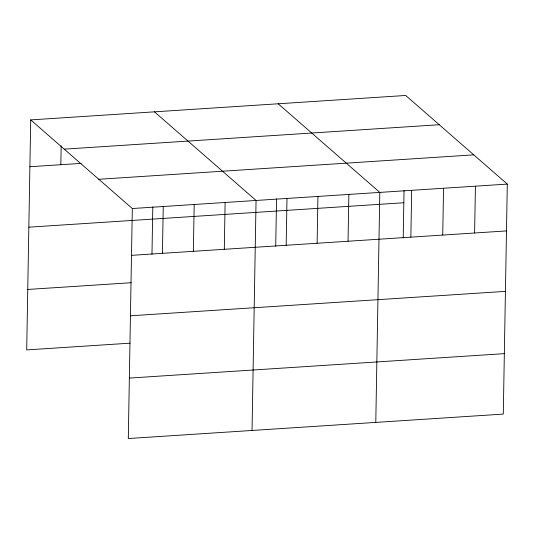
<?xml version="1.0" encoding="UTF-8"?>
<svg xmlns="http://www.w3.org/2000/svg" width="534" height="534" viewBox="0 0 534 534"><rect width="100%" height="100%" fill="white"/><g stroke="black" fill="none" stroke-linecap="round" stroke-linejoin="round"><path stroke-width="0.8" d="M30.712 119.903L132.312 208.527L128.3 438.527L503.288 414.097L507.3 184.096L405.7 95.473L30.712 119.903L26.7 349.904L130.096 343.168M60.836 164.712L61.163 145.815M151.976 254.351L152.804 206.858M162.429 253.336L163.25 206.511M193.368 251.32L194.182 204.495M224.307 249.305L225.121 202.479M252.041 430.464L256.06 200.464L154.459 111.84M275.718 246.287L276.545 198.802M286.177 245.273L286.992 198.448M317.116 243.257L317.93 196.432M348.048 241.241L348.869 194.416M375.789 422.401L379.808 192.407L278.207 103.783M403.217 237.984L404.044 190.491M410.86 237.149L411.681 190.324M442.733 235.073L443.554 188.248M474.606 232.998L475.427 186.172M64.24 149.146L439.228 124.722M29.897 166.728L81.188 163.384M98.783 179.284L473.771 154.853M132.312 208.527L507.3 184.096M28.843 227.177L403.831 202.746M131.498 255.345L506.486 230.922M27.755 289.455L131.15 282.72M130.443 315.794L505.424 291.37M129.355 378.079L504.343 353.648"/></g></svg>
